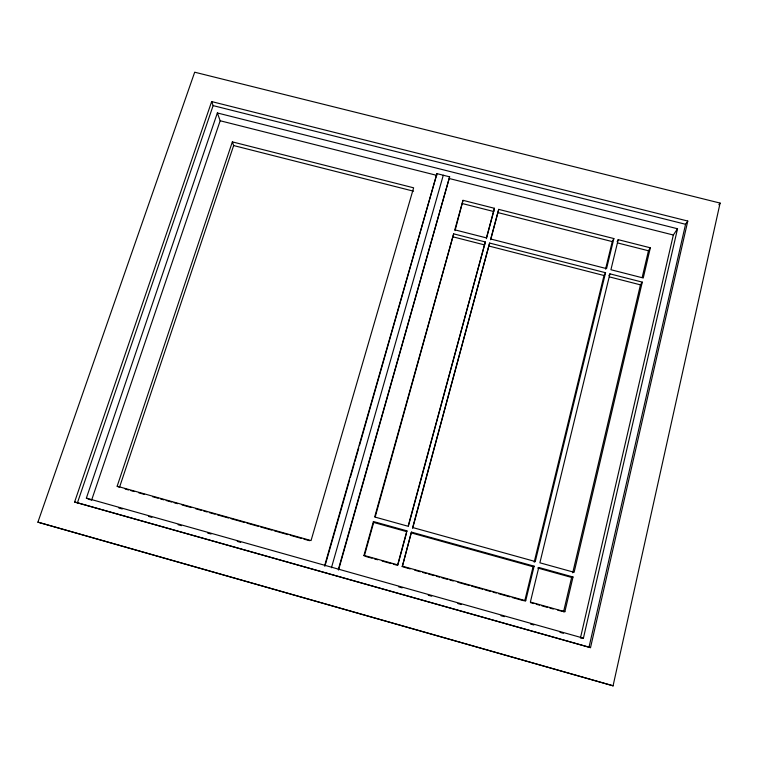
<?xml version="1.0" encoding="UTF-8"?>
<svg xmlns="http://www.w3.org/2000/svg" width="758" height="758" viewBox="0 0 758 758"><rect width="100%" height="100%" fill="white"/><g stroke="black" fill="none" stroke-linecap="round" stroke-linejoin="round"><path stroke-width="1.14" d="M406.885 530.837L406.875 531.68L373.675 522.452L373.41 521.542L406.885 530.837L397.656 564.852L363.963 555.406L373.41 521.542M411.433 532.107L402.261 566.69L411.433 532.107L534.125 566.179L525.711 600.743L524.716 601.018L533.073 566.728L534.125 566.179M359.415 445.704L436.949 173.629L449.636 176.832L338.57 569.94M375.248 516.795L453.663 233.852L485.319 241.954L408.42 525.995M455.037 230.659L463.015 200.33L494.453 208.298L486.409 238.675M412.617 528.392L489.621 243.053L605.557 272.728L535.262 561.526L534.191 562.123L604.003 275.514L605.557 272.728M490.672 239.765L498.726 209.379L613.866 238.562L606.552 268.616L490.72 239.007L498.726 209.379M613.07 685.8L720.1 203.087L194.692 72.2L37.9 522.167L613.07 685.8L37.9 522.167M588.938 647.512L685.564 224.283L687.781 221.052L211.653 101.581L74.606 501.995L590.52 647.635L687.781 221.052M581.424 638.122L583.414 638.17L677.529 228.755L217.357 112.961L86.365 498.12L90.515 499.882M580.42 638.103L673.331 235.008L677.529 228.755M563.535 611.905L571.636 577.444L573.02 576.98L564.862 611.715L557.841 610.304M572.726 572.811L640.444 284.847L642.282 282.128L609.925 273.846L608.873 275.694M642.187 277.419L648.46 250.765L650.336 247.8L618.215 239.661L617.126 241.679M642.282 282.128L574.119 572.299L539.885 562.806L609.925 273.846M650.336 247.8L643.248 277.996L610.92 269.734L618.215 239.661M605.557 269.137L612.265 241.594L613.866 238.562M489.621 243.053L412.674 527.53L535.262 561.526M485.319 241.954L408.126 526.26L374.679 516.984L453.663 233.852M494.453 208.298L486.418 237.908L454.791 229.826L463.015 200.33M397.713 565.411L406.572 532.808M373.675 522.452L364.304 556.05L363.963 555.406M338.295 569.675L449.636 176.832M331.445 567.751L443.288 175.231M324.604 565.819L436.949 173.629M324.936 566.103L349.656 479.776M350.31 477.512L354.213 463.877M354.858 461.603L358.761 447.978M117.158 486.229L232.355 141.879L413.622 187.813L311.055 540.577L117.158 486.229L118.703 487.024M119.47 487.413L233.644 145.555L232.355 141.879M91.547 500.327L220.171 120.759L217.357 112.961M77.335 503.085L213.121 105.618L211.653 101.581M718.868 204.764L720.1 203.087M213.121 105.618L685.564 224.283M220.171 120.759L436.826 175.382M449.466 178.566L673.331 235.008M233.644 145.555L413.555 191.187M462.579 203.618L493.78 211.529M498.015 212.61L612.265 241.594M617.723 242.967L648.46 250.765M453.293 236.913L484.703 244.957M488.976 246.047L604.003 275.514M609.498 276.916L640.444 284.847M573.02 576.98L538.758 567.458L530.373 602.051L564.862 611.715M411.386 532.931L533.073 566.728M537.668 568.007L571.636 577.444M402.233 566.131L525.711 600.743M125.165 489.014L128.576 489.971M130.859 490.606L134.27 491.563M138.818 492.842L144.513 494.434M152.481 496.67L158.176 498.262M160.45 498.906L163.861 499.863M166.135 500.498L171.829 502.09M174.103 502.734L177.524 503.691M182.072 504.961L191.177 507.519M195.735 508.798L201.42 510.39M203.694 511.025L207.114 511.982M209.388 512.626L215.083 514.218M217.357 514.853L228.736 518.046M231.01 518.68L244.673 522.518M246.947 523.153L258.326 526.346M260.61 526.981L271.989 530.174M274.263 530.808L287.926 534.636M290.2 535.271L301.58 538.464M303.854 539.109L309.548 540.7M365.422 556.363L372.102 558.239M374.329 558.864L377.664 559.792M382.127 561.043L391.033 563.545M393.26 564.17L396.605 565.108M403.389 567.003L410.192 568.917M414.73 570.187L420.396 571.778M422.67 572.413L426.072 573.361M428.336 573.995L434.002 575.587M436.276 576.222L439.678 577.179M441.942 577.814L447.618 579.406M449.882 580.041L453.284 580.998M457.823 582.267L469.155 585.441M471.429 586.076L482.761 589.26M485.035 589.895L490.701 591.486M492.965 592.121L496.367 593.069M498.641 593.704L509.982 596.887M512.247 597.522L523.589 600.696M530.486 602.638L533.897 603.595M536.181 604.23L539.601 605.187M541.885 605.832L547.579 607.423M549.863 608.068L553.283 609.025M86.365 498.12L583.414 638.17M118.873 508.021L122.284 508.988M148.473 516.369L151.884 517.335M178.073 524.707L181.484 525.673M207.673 533.054L211.094 534.011M237.273 541.392L240.693 542.358M398.755 586.9L402.157 587.867M428.27 595.22L431.681 596.186M457.794 603.539L461.205 604.505M500.943 615.704L504.345 616.661M530.467 624.024L533.869 624.98M559.982 632.343L563.393 633.3M74.606 501.995L590.52 647.635"/></g></svg>
